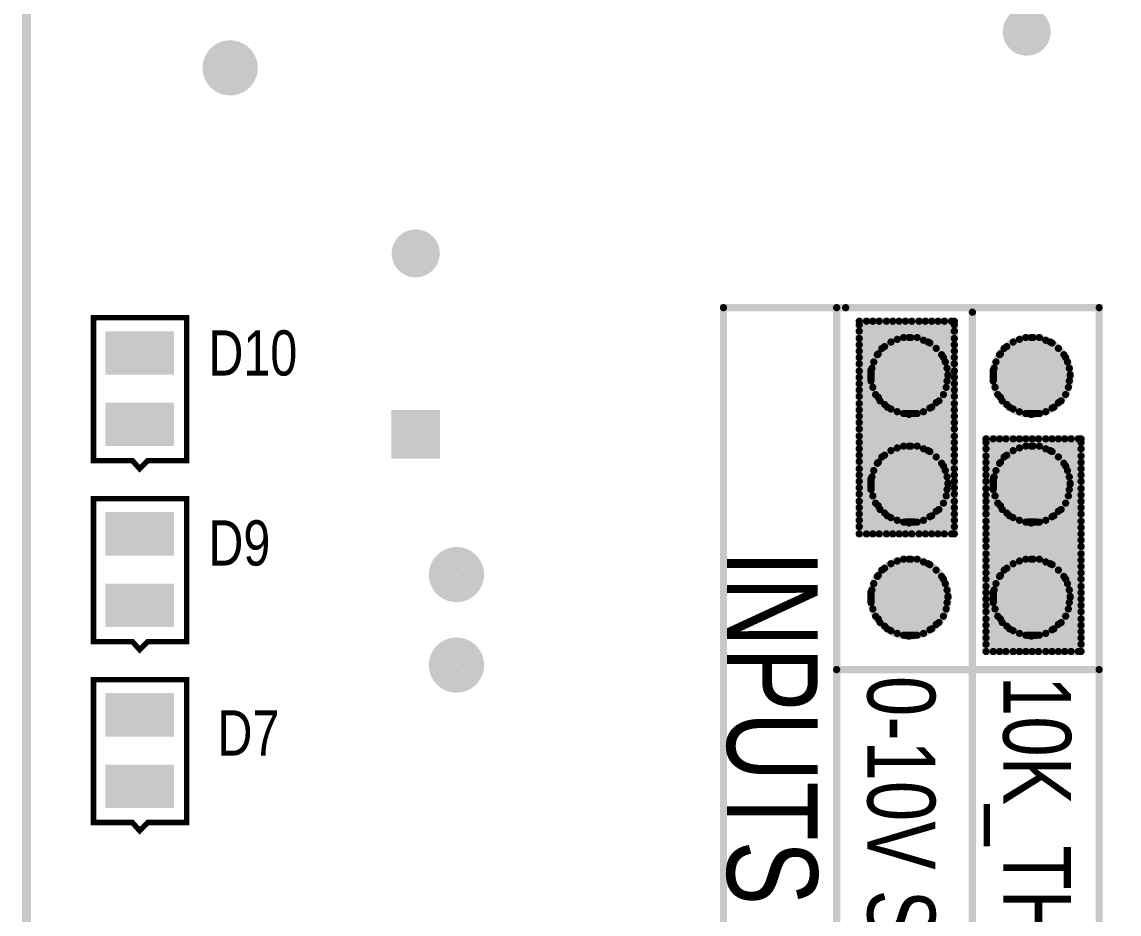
# Model space of a CAD drawing. Extents: x 0.65 to 5.17, y 1.6 to 4.56.
# Drawn here: x 0.733 to 1.945, y 2.336 to 3.322 of the extents above; entities that cross this region are included whole.
import ezdxf

# ---------------------------------------------------------------- set-up
doc = ezdxf.new("R2010")
doc.units = 0

msp = doc.modelspace()

# ---------------------------------------------------------------- linework, layer by layer
at = {"const_width": 0.01}
msp.add_lwpolyline([(0.738, 1.686), (5.093, 1.686), (5.093, 4.476), (0.738, 4.476), (0.738, 1.686)], close=True, dxfattribs=at)
at = {"layer": 'SMT'}
for points, const_width in [([(1.83, 3.311, 1), (1.856, 3.311, 1)], 0.027), ([(0.948, 3.271, 1), (0.978, 3.271, 1)], 0.031), ([(1.155, 3.066, 1), (1.181, 3.066, 1)], 0.027), ([(1.198, 2.711, 1), (1.228, 2.711, 1)], 0.031), ([(1.198, 2.611, 1), (1.228, 2.611, 1)], 0.031)]:
    msp.add_lwpolyline(points, format="xyb", close=True, dxfattribs=dict(at, const_width=const_width))
for points in [[(0.825, 2.932), (0.901, 2.932), (0.825, 2.98), (0.901, 2.98)], [(0.825, 2.853), (0.901, 2.853), (0.825, 2.901), (0.901, 2.901)], [(1.141, 2.839), (1.195, 2.839), (1.141, 2.893), (1.195, 2.893)], [(0.825, 2.732), (0.901, 2.732), (0.825, 2.78), (0.901, 2.78)], [(0.825, 2.653), (0.901, 2.653), (0.825, 2.701), (0.901, 2.701)], [(0.825, 2.532), (0.901, 2.532), (0.825, 2.58), (0.901, 2.58)], [(0.825, 2.453), (0.901, 2.453), (0.825, 2.501), (0.901, 2.501)]]:
    msp.add_solid(points, dxfattribs=at)
at = {"layer": 'SST', "const_width": 0.008}
for points in [[(1.643, 3.006), (1.508, 3.006), (1.508, 1.711), (1.633, 1.711)], [(1.658, 2.756), (1.658, 2.991)], [(1.658, 2.991), (1.763, 2.991)], [(1.666, 2.756), (1.666, 2.991)], [(1.673, 2.756), (1.673, 2.991)], [(1.68, 2.756), (1.68, 2.991)], [(1.688, 2.756), (1.688, 2.991)], [(1.695, 2.756), (1.695, 2.991)], [(1.702, 2.756), (1.702, 2.991)], [(1.709, 2.756), (1.709, 2.991)], [(1.716, 2.756), (1.716, 2.991)], [(1.724, 2.756), (1.724, 2.991)], [(1.731, 2.756), (1.731, 2.991)], [(1.738, 2.756), (1.738, 2.991)], [(1.745, 2.756), (1.745, 2.991)], [(1.752, 2.756), (1.752, 2.991)], [(1.76, 2.756), (1.76, 2.991)], [(1.763, 2.756), (1.763, 2.991)], [(1.783, 1.716), (1.783, 3.001)], [(1.658, 2.987), (1.763, 2.987)], [(1.658, 2.98), (1.763, 2.98)], [(1.658, 2.972), (1.763, 2.972)], [(1.693, 2.894), (1.693, 2.968)], [(1.693, 2.968), (1.734, 2.968)], [(1.7, 2.891), (1.7, 2.971)], [(1.707, 2.889), (1.707, 2.973)], [(1.715, 2.889), (1.715, 2.973)], [(1.722, 2.889), (1.722, 2.973)], [(1.729, 2.891), (1.729, 2.97)], [(1.736, 2.895), (1.736, 2.967)], [(1.828, 2.894), (1.828, 2.968)], [(1.828, 2.968), (1.869, 2.968)], [(1.835, 2.891), (1.835, 2.971)], [(1.842, 2.889), (1.842, 2.973)], [(1.85, 2.889), (1.85, 2.973)], [(1.857, 2.889), (1.857, 2.973)], [(1.864, 2.891), (1.864, 2.97)], [(1.871, 2.895), (1.871, 2.967)], [(1.658, 2.965), (1.763, 2.965)], [(1.658, 2.958), (1.763, 2.958)], [(1.678, 2.954), (1.749, 2.954)], [(1.679, 2.907), (1.679, 2.955)], [(1.683, 2.961), (1.743, 2.961)], [(1.686, 2.899), (1.686, 2.963)], [(1.743, 2.901), (1.743, 2.961)], [(1.813, 2.954), (1.884, 2.954)], [(1.814, 2.907), (1.814, 2.955)], [(1.818, 2.961), (1.878, 2.961)], [(1.821, 2.899), (1.821, 2.963)], [(1.878, 2.901), (1.878, 2.961)], [(1.658, 2.951), (1.763, 2.951)], [(1.658, 2.944), (1.763, 2.944)], [(1.674, 2.946), (1.753, 2.946)], [(1.751, 2.91), (1.751, 2.951)], [(1.809, 2.946), (1.888, 2.946)], [(1.886, 2.91), (1.886, 2.951)], [(1.658, 2.936), (1.763, 2.936)], [(1.671, 2.925), (1.671, 2.937)], [(1.671, 2.932), (1.756, 2.932)], [(1.672, 2.939), (1.755, 2.939)], [(1.806, 2.925), (1.806, 2.937)], [(1.806, 2.932), (1.891, 2.932)], [(1.807, 2.939), (1.89, 2.939)], [(1.658, 2.929), (1.763, 2.929)], [(1.658, 2.922), (1.763, 2.922)], [(1.671, 2.925), (1.755, 2.925)], [(1.673, 2.918), (1.754, 2.918)], [(1.806, 2.925), (1.89, 2.925)], [(1.808, 2.918), (1.889, 2.918)], [(1.658, 2.915), (1.763, 2.915)], [(1.658, 2.908), (1.763, 2.908)], [(1.676, 2.91), (1.751, 2.91)], [(1.811, 2.91), (1.886, 2.91)], [(1.658, 2.9), (1.763, 2.9)], [(1.658, 2.893), (1.763, 2.893)], [(1.681, 2.903), (1.746, 2.903)], [(1.689, 2.896), (1.738, 2.896)], [(1.816, 2.903), (1.881, 2.903)], [(1.824, 2.896), (1.873, 2.896)], [(1.658, 2.886), (1.763, 2.886)], [(1.708, 2.889), (1.719, 2.889)], [(1.843, 2.889), (1.854, 2.889)], [(1.658, 2.879), (1.763, 2.879)], [(1.658, 2.872), (1.763, 2.872)], [(1.658, 2.864), (1.763, 2.864)], [(1.658, 2.857), (1.763, 2.857)], [(1.798, 2.626), (1.798, 2.861)], [(1.798, 2.861), (1.903, 2.861)], [(1.798, 2.857), (1.903, 2.857)], [(1.806, 2.626), (1.806, 2.861)], [(1.813, 2.626), (1.813, 2.861)], [(1.82, 2.626), (1.82, 2.861)], [(1.828, 2.626), (1.828, 2.861)], [(1.835, 2.626), (1.835, 2.861)], [(1.842, 2.626), (1.842, 2.861)], [(1.849, 2.626), (1.849, 2.861)], [(1.856, 2.626), (1.856, 2.861)], [(1.864, 2.626), (1.864, 2.861)], [(1.871, 2.626), (1.871, 2.861)], [(1.878, 2.626), (1.878, 2.861)], [(1.885, 2.626), (1.885, 2.861)], [(1.892, 2.626), (1.892, 2.861)], [(1.9, 2.626), (1.9, 2.861)], [(1.903, 2.626), (1.903, 2.861)], [(1.658, 2.85), (1.763, 2.85)], [(1.693, 2.774), (1.693, 2.848)], [(1.693, 2.848), (1.734, 2.848)], [(1.7, 2.771), (1.7, 2.851)], [(1.707, 2.769), (1.707, 2.853)], [(1.715, 2.769), (1.715, 2.853)], [(1.722, 2.769), (1.722, 2.853)], [(1.729, 2.771), (1.729, 2.85)], [(1.736, 2.775), (1.736, 2.847)], [(1.798, 2.85), (1.903, 2.85)], [(1.828, 2.774), (1.828, 2.848)], [(1.828, 2.848), (1.869, 2.848)], [(1.835, 2.771), (1.835, 2.851)], [(1.842, 2.769), (1.842, 2.853)], [(1.85, 2.769), (1.85, 2.853)], [(1.857, 2.769), (1.857, 2.853)], [(1.864, 2.771), (1.864, 2.85)], [(1.871, 2.775), (1.871, 2.847)], [(1.658, 2.843), (1.763, 2.843)], [(1.658, 2.836), (1.763, 2.836)], [(1.678, 2.834), (1.749, 2.834)], [(1.679, 2.787), (1.679, 2.835)], [(1.683, 2.841), (1.743, 2.841)], [(1.686, 2.779), (1.686, 2.843)], [(1.743, 2.781), (1.743, 2.841)], [(1.798, 2.842), (1.903, 2.842)], [(1.798, 2.835), (1.903, 2.835)], [(1.813, 2.834), (1.884, 2.834)], [(1.814, 2.787), (1.814, 2.835)], [(1.818, 2.841), (1.878, 2.841)], [(1.821, 2.779), (1.821, 2.843)], [(1.878, 2.781), (1.878, 2.841)], [(1.658, 2.828), (1.763, 2.828)], [(1.658, 2.821), (1.763, 2.821)], [(1.674, 2.826), (1.753, 2.826)], [(1.751, 2.79), (1.751, 2.831)], [(1.798, 2.828), (1.903, 2.828)], [(1.798, 2.821), (1.903, 2.821)], [(1.809, 2.826), (1.888, 2.826)], [(1.886, 2.79), (1.886, 2.831)], [(1.658, 2.814), (1.763, 2.814)], [(1.671, 2.805), (1.671, 2.817)], [(1.671, 2.812), (1.756, 2.812)], [(1.672, 2.819), (1.755, 2.819)], [(1.798, 2.814), (1.903, 2.814)], [(1.806, 2.805), (1.806, 2.817)], [(1.806, 2.812), (1.891, 2.812)], [(1.807, 2.819), (1.89, 2.819)], [(1.658, 2.807), (1.763, 2.807)], [(1.658, 2.8), (1.763, 2.8)], [(1.671, 2.805), (1.755, 2.805)], [(1.673, 2.798), (1.754, 2.798)], [(1.798, 2.806), (1.903, 2.806)], [(1.798, 2.799), (1.903, 2.799)], [(1.806, 2.805), (1.89, 2.805)], [(1.808, 2.798), (1.889, 2.798)], [(1.658, 2.792), (1.763, 2.792)], [(1.658, 2.785), (1.763, 2.785)], [(1.676, 2.79), (1.751, 2.79)], [(1.798, 2.792), (1.903, 2.792)], [(1.798, 2.785), (1.903, 2.785)], [(1.811, 2.79), (1.886, 2.79)], [(1.658, 2.778), (1.763, 2.778)], [(1.681, 2.783), (1.746, 2.783)], [(1.689, 2.776), (1.738, 2.776)], [(1.798, 2.778), (1.903, 2.778)], [(1.816, 2.783), (1.881, 2.783)], [(1.824, 2.776), (1.873, 2.776)], [(1.658, 2.771), (1.763, 2.771)], [(1.658, 2.764), (1.763, 2.764)], [(1.708, 2.769), (1.719, 2.769)], [(1.798, 2.77), (1.903, 2.77)], [(1.798, 2.763), (1.903, 2.763)], [(1.843, 2.769), (1.854, 2.769)], [(1.658, 2.756), (1.763, 2.756)], [(1.798, 2.756), (1.903, 2.756)], [(1.798, 2.749), (1.903, 2.749)], [(1.798, 2.742), (1.903, 2.742)], [(1.7, 2.646), (1.7, 2.726)], [(1.707, 2.644), (1.707, 2.728)], [(1.715, 2.644), (1.715, 2.728)], [(1.722, 2.644), (1.722, 2.728)], [(1.729, 2.646), (1.729, 2.725)], [(1.798, 2.734), (1.903, 2.734)], [(1.798, 2.727), (1.903, 2.727)], [(1.835, 2.646), (1.835, 2.726)], [(1.842, 2.644), (1.842, 2.728)], [(1.85, 2.644), (1.85, 2.728)], [(1.857, 2.644), (1.857, 2.728)], [(1.864, 2.646), (1.864, 2.725)], [(1.683, 2.716), (1.743, 2.716)], [(1.686, 2.654), (1.686, 2.718)], [(1.693, 2.649), (1.693, 2.723)], [(1.693, 2.723), (1.734, 2.723)], [(1.736, 2.65), (1.736, 2.722)], [(1.743, 2.656), (1.743, 2.716)], [(1.798, 2.72), (1.903, 2.72)], [(1.798, 2.713), (1.903, 2.713)], [(1.818, 2.716), (1.878, 2.716)], [(1.821, 2.654), (1.821, 2.718)], [(1.828, 2.649), (1.828, 2.723)], [(1.828, 2.723), (1.869, 2.723)], [(1.871, 2.65), (1.871, 2.722)], [(1.878, 2.656), (1.878, 2.716)], [(1.674, 2.701), (1.753, 2.701)], [(1.678, 2.709), (1.749, 2.709)], [(1.679, 2.662), (1.679, 2.71)], [(1.751, 2.665), (1.751, 2.706)], [(1.798, 2.706), (1.903, 2.706)], [(1.809, 2.701), (1.888, 2.701)], [(1.813, 2.709), (1.884, 2.709)], [(1.814, 2.662), (1.814, 2.71)], [(1.886, 2.665), (1.886, 2.706)], [(1.671, 2.68), (1.671, 2.692)], [(1.671, 2.687), (1.756, 2.687)], [(1.672, 2.694), (1.755, 2.694)], [(1.798, 2.698), (1.903, 2.698)], [(1.798, 2.691), (1.903, 2.691)], [(1.806, 2.68), (1.806, 2.692)], [(1.806, 2.687), (1.891, 2.687)], [(1.807, 2.694), (1.89, 2.694)], [(1.671, 2.68), (1.755, 2.68)], [(1.798, 2.684), (1.903, 2.684)], [(1.798, 2.677), (1.903, 2.677)], [(1.806, 2.68), (1.89, 2.68)], [(1.673, 2.673), (1.754, 2.673)], [(1.676, 2.665), (1.751, 2.665)], [(1.798, 2.67), (1.903, 2.67)], [(1.808, 2.673), (1.889, 2.673)], [(1.811, 2.665), (1.886, 2.665)], [(1.681, 2.658), (1.746, 2.658)], [(1.689, 2.651), (1.738, 2.651)], [(1.798, 2.662), (1.903, 2.662)], [(1.798, 2.655), (1.903, 2.655)], [(1.816, 2.658), (1.881, 2.658)], [(1.824, 2.651), (1.873, 2.651)], [(1.708, 2.644), (1.719, 2.644)], [(1.798, 2.648), (1.903, 2.648)], [(1.798, 2.641), (1.903, 2.641)], [(1.843, 2.644), (1.854, 2.644)], [(1.798, 2.634), (1.903, 2.634)], [(1.798, 2.626), (1.903, 2.626)], [(1.633, 2.606), (1.923, 2.606)]]:
    msp.add_lwpolyline(points, dxfattribs=at)
at = {"layer": 'SST'}
for points, const_width in [([(1.506, 3.006, 1), (1.51, 3.006, 1)], 0.004), ([(1.631, 3.006, 1), (1.635, 3.006, 1)], 0.004), ([(1.631, 3.006, 1), (1.635, 3.006, 1)], 0.004), ([(1.641, 3.006, 1), (1.645, 3.006, 1)], 0.004), ([(1.921, 3.006, 1), (1.925, 3.006, 1)], 0.004), ([(0.8105, 2.995, 1), (0.8135, 2.995, 1)], 0.003), ([(0.9135, 2.995, 1), (0.9165, 2.995, 1)], 0.003), ([(0.9135, 2.995, 1), (0.9165, 2.995, 1)], 0.003), ([(1.656, 2.991, 1), (1.66, 2.991, 1)], 0.004), ([(1.656, 2.991, 1), (1.66, 2.991, 1)], 0.004), ([(1.664, 2.991, 1), (1.668, 2.991, 1)], 0.004), ([(1.671, 2.991, 1), (1.675, 2.991, 1)], 0.004), ([(1.678, 2.991, 1), (1.682, 2.991, 1)], 0.004), ([(1.686, 2.991, 1), (1.69, 2.991, 1)], 0.004), ([(1.693, 2.991, 1), (1.697, 2.991, 1)], 0.004), ([(1.7, 2.991, 1), (1.704, 2.991, 1)], 0.004), ([(1.707, 2.991, 1), (1.711, 2.991, 1)], 0.004), ([(1.714, 2.991, 1), (1.718, 2.991, 1)], 0.004), ([(1.722, 2.991, 1), (1.726, 2.991, 1)], 0.004), ([(1.729, 2.991, 1), (1.733, 2.991, 1)], 0.004), ([(1.736, 2.991, 1), (1.74, 2.991, 1)], 0.004), ([(1.743, 2.991, 1), (1.747, 2.991, 1)], 0.004), ([(1.75, 2.991, 1), (1.754, 2.991, 1)], 0.004), ([(1.758, 2.991, 1), (1.762, 2.991, 1)], 0.004), ([(1.761, 2.991, 1), (1.765, 2.991, 1)], 0.004), ([(1.761, 2.991, 1), (1.765, 2.991, 1)], 0.004), ([(1.781, 3.001, 1), (1.785, 3.001, 1)], 0.004), ([(1.656, 2.987, 1), (1.66, 2.987, 1)], 0.004), ([(1.656, 2.98, 1), (1.66, 2.98, 1)], 0.004), ([(1.761, 2.987, 1), (1.765, 2.987, 1)], 0.004), ([(1.761, 2.98, 1), (1.765, 2.98, 1)], 0.004), ([(1.656, 2.972, 1), (1.66, 2.972, 1)], 0.004), ([(1.691, 2.968, 1), (1.695, 2.968, 1)], 0.004), ([(1.691, 2.968, 1), (1.695, 2.968, 1)], 0.004), ([(1.698, 2.971, 1), (1.702, 2.971, 1)], 0.004), ([(1.705, 2.973, 1), (1.709, 2.973, 1)], 0.004), ([(1.711, 2.973, 1), (1.715, 2.973, 1)], 0.004), ([(1.711, 2.973, 1), (1.715, 2.973, 1)], 0.004), ([(1.713, 2.973, 1), (1.717, 2.973, 1)], 0.004), ([(1.72, 2.973, 1), (1.724, 2.973, 1)], 0.004), ([(1.727, 2.97, 1), (1.731, 2.97, 1)], 0.004), ([(1.732, 2.968, 1), (1.736, 2.968, 1)], 0.004), ([(1.734, 2.967, 1), (1.738, 2.967, 1)], 0.004), ([(1.761, 2.972, 1), (1.765, 2.972, 1)], 0.004), ([(1.826, 2.968, 1), (1.83, 2.968, 1)], 0.004), ([(1.826, 2.968, 1), (1.83, 2.968, 1)], 0.004), ([(1.833, 2.971, 1), (1.837, 2.971, 1)], 0.004), ([(1.84, 2.973, 1), (1.844, 2.973, 1)], 0.004), ([(1.846, 2.973, 1), (1.85, 2.973, 1)], 0.004), ([(1.846, 2.973, 1), (1.85, 2.973, 1)], 0.004), ([(1.848, 2.973, 1), (1.852, 2.973, 1)], 0.004), ([(1.855, 2.973, 1), (1.859, 2.973, 1)], 0.004), ([(1.862, 2.97, 1), (1.866, 2.97, 1)], 0.004), ([(1.867, 2.968, 1), (1.871, 2.968, 1)], 0.004), ([(1.869, 2.967, 1), (1.873, 2.967, 1)], 0.004), ([(1.656, 2.965, 1), (1.66, 2.965, 1)], 0.004), ([(1.656, 2.958, 1), (1.66, 2.958, 1)], 0.004), ([(1.676, 2.954, 1), (1.68, 2.954, 1)], 0.004), ([(1.677, 2.955, 1), (1.681, 2.955, 1)], 0.004), ([(1.681, 2.961, 1), (1.685, 2.961, 1)], 0.004), ([(1.684, 2.963, 1), (1.688, 2.963, 1)], 0.004), ([(1.741, 2.961, 1), (1.745, 2.961, 1)], 0.004), ([(1.741, 2.961, 1), (1.745, 2.961, 1)], 0.004), ([(1.747, 2.954, 1), (1.751, 2.954, 1)], 0.004), ([(1.761, 2.965, 1), (1.765, 2.965, 1)], 0.004), ([(1.761, 2.958, 1), (1.765, 2.958, 1)], 0.004), ([(1.811, 2.954, 1), (1.815, 2.954, 1)], 0.004), ([(1.812, 2.955, 1), (1.816, 2.955, 1)], 0.004), ([(1.816, 2.961, 1), (1.82, 2.961, 1)], 0.004), ([(1.819, 2.963, 1), (1.823, 2.963, 1)], 0.004), ([(1.876, 2.961, 1), (1.88, 2.961, 1)], 0.004), ([(1.876, 2.961, 1), (1.88, 2.961, 1)], 0.004), ([(1.882, 2.954, 1), (1.886, 2.954, 1)], 0.004), ([(1.656, 2.951, 1), (1.66, 2.951, 1)], 0.004), ([(1.656, 2.944, 1), (1.66, 2.944, 1)], 0.004), ([(1.672, 2.946, 1), (1.676, 2.946, 1)], 0.004), ([(1.749, 2.951, 1), (1.753, 2.951, 1)], 0.004), ([(1.751, 2.946, 1), (1.755, 2.946, 1)], 0.004), ([(1.761, 2.951, 1), (1.765, 2.951, 1)], 0.004), ([(1.761, 2.944, 1), (1.765, 2.944, 1)], 0.004), ([(1.807, 2.946, 1), (1.811, 2.946, 1)], 0.004), ([(1.884, 2.951, 1), (1.888, 2.951, 1)], 0.004), ([(1.886, 2.946, 1), (1.89, 2.946, 1)], 0.004), ([(1.656, 2.936, 1), (1.66, 2.936, 1)], 0.004), ([(1.669, 2.937, 1), (1.673, 2.937, 1)], 0.004), ([(1.669, 2.932, 1), (1.673, 2.932, 1)], 0.004), ([(1.669, 2.931, 1), (1.673, 2.931, 1)], 0.004), ([(1.669, 2.931, 1), (1.673, 2.931, 1)], 0.004), ([(1.67, 2.939, 1), (1.674, 2.939, 1)], 0.004), ([(1.753, 2.939, 1), (1.757, 2.939, 1)], 0.004), ([(1.754, 2.932, 1), (1.758, 2.932, 1)], 0.004), ([(1.754, 2.931, 1), (1.758, 2.931, 1)], 0.004), ([(1.754, 2.931, 1), (1.758, 2.931, 1)], 0.004), ([(1.761, 2.936, 1), (1.765, 2.936, 1)], 0.004), ([(1.804, 2.937, 1), (1.808, 2.937, 1)], 0.004), ([(1.804, 2.932, 1), (1.808, 2.932, 1)], 0.004), ([(1.804, 2.931, 1), (1.808, 2.931, 1)], 0.004), ([(1.804, 2.931, 1), (1.808, 2.931, 1)], 0.004), ([(1.805, 2.939, 1), (1.809, 2.939, 1)], 0.004), ([(1.888, 2.939, 1), (1.892, 2.939, 1)], 0.004), ([(1.889, 2.932, 1), (1.893, 2.932, 1)], 0.004), ([(1.889, 2.931, 1), (1.893, 2.931, 1)], 0.004), ([(1.889, 2.931, 1), (1.893, 2.931, 1)], 0.004), ([(1.656, 2.929, 1), (1.66, 2.929, 1)], 0.004), ([(1.656, 2.922, 1), (1.66, 2.922, 1)], 0.004), ([(1.669, 2.925, 1), (1.673, 2.925, 1)], 0.004), ([(1.669, 2.925, 1), (1.673, 2.925, 1)], 0.004), ([(1.671, 2.918, 1), (1.675, 2.918, 1)], 0.004), ([(1.752, 2.918, 1), (1.756, 2.918, 1)], 0.004), ([(1.753, 2.925, 1), (1.757, 2.925, 1)], 0.004), ([(1.761, 2.929, 1), (1.765, 2.929, 1)], 0.004), ([(1.761, 2.922, 1), (1.765, 2.922, 1)], 0.004), ([(1.804, 2.925, 1), (1.808, 2.925, 1)], 0.004), ([(1.804, 2.925, 1), (1.808, 2.925, 1)], 0.004), ([(1.806, 2.918, 1), (1.81, 2.918, 1)], 0.004), ([(1.887, 2.918, 1), (1.891, 2.918, 1)], 0.004), ([(1.888, 2.925, 1), (1.892, 2.925, 1)], 0.004), ([(1.656, 2.915, 1), (1.66, 2.915, 1)], 0.004), ([(1.656, 2.908, 1), (1.66, 2.908, 1)], 0.004), ([(1.674, 2.91, 1), (1.678, 2.91, 1)], 0.004), ([(1.677, 2.907, 1), (1.681, 2.907, 1)], 0.004), ([(1.749, 2.91, 1), (1.753, 2.91, 1)], 0.004), ([(1.749, 2.91, 1), (1.753, 2.91, 1)], 0.004), ([(1.761, 2.915, 1), (1.765, 2.915, 1)], 0.004), ([(1.761, 2.908, 1), (1.765, 2.908, 1)], 0.004), ([(1.809, 2.91, 1), (1.813, 2.91, 1)], 0.004), ([(1.812, 2.907, 1), (1.816, 2.907, 1)], 0.004), ([(1.884, 2.91, 1), (1.888, 2.91, 1)], 0.004), ([(1.884, 2.91, 1), (1.888, 2.91, 1)], 0.004), ([(1.656, 2.9, 1), (1.66, 2.9, 1)], 0.004), ([(1.656, 2.893, 1), (1.66, 2.893, 1)], 0.004), ([(1.679, 2.903, 1), (1.683, 2.903, 1)], 0.004), ([(1.684, 2.899, 1), (1.688, 2.899, 1)], 0.004), ([(1.687, 2.896, 1), (1.691, 2.896, 1)], 0.004), ([(1.691, 2.894, 1), (1.695, 2.894, 1)], 0.004), ([(1.734, 2.895, 1), (1.738, 2.895, 1)], 0.004), ([(1.736, 2.896, 1), (1.74, 2.896, 1)], 0.004), ([(1.741, 2.901, 1), (1.745, 2.901, 1)], 0.004), ([(1.744, 2.903, 1), (1.748, 2.903, 1)], 0.004), ([(1.761, 2.9, 1), (1.765, 2.9, 1)], 0.004), ([(1.761, 2.893, 1), (1.765, 2.893, 1)], 0.004), ([(1.814, 2.903, 1), (1.818, 2.903, 1)], 0.004), ([(1.819, 2.899, 1), (1.823, 2.899, 1)], 0.004), ([(1.822, 2.896, 1), (1.826, 2.896, 1)], 0.004), ([(1.826, 2.894, 1), (1.83, 2.894, 1)], 0.004), ([(1.869, 2.895, 1), (1.873, 2.895, 1)], 0.004), ([(1.871, 2.896, 1), (1.875, 2.896, 1)], 0.004), ([(1.876, 2.901, 1), (1.88, 2.901, 1)], 0.004), ([(1.879, 2.903, 1), (1.883, 2.903, 1)], 0.004), ([(1.656, 2.886, 1), (1.66, 2.886, 1)], 0.004), ([(1.698, 2.891, 1), (1.702, 2.891, 1)], 0.004), ([(1.705, 2.889, 1), (1.709, 2.889, 1)], 0.004), ([(1.706, 2.889, 1), (1.71, 2.889, 1)], 0.004), ([(1.711, 2.888, 1), (1.715, 2.888, 1)], 0.004), ([(1.711, 2.888, 1), (1.715, 2.888, 1)], 0.004), ([(1.713, 2.889, 1), (1.717, 2.889, 1)], 0.004), ([(1.717, 2.889, 1), (1.721, 2.889, 1)], 0.004), ([(1.72, 2.889, 1), (1.724, 2.889, 1)], 0.004), ([(1.727, 2.891, 1), (1.731, 2.891, 1)], 0.004), ([(1.761, 2.886, 1), (1.765, 2.886, 1)], 0.004), ([(1.833, 2.891, 1), (1.837, 2.891, 1)], 0.004), ([(1.84, 2.889, 1), (1.844, 2.889, 1)], 0.004), ([(1.841, 2.889, 1), (1.845, 2.889, 1)], 0.004), ([(1.846, 2.888, 1), (1.85, 2.888, 1)], 0.004), ([(1.846, 2.888, 1), (1.85, 2.888, 1)], 0.004), ([(1.848, 2.889, 1), (1.852, 2.889, 1)], 0.004), ([(1.852, 2.889, 1), (1.856, 2.889, 1)], 0.004), ([(1.855, 2.889, 1), (1.859, 2.889, 1)], 0.004), ([(1.862, 2.891, 1), (1.866, 2.891, 1)], 0.004), ([(1.656, 2.879, 1), (1.66, 2.879, 1)], 0.004), ([(1.656, 2.872, 1), (1.66, 2.872, 1)], 0.004), ([(1.761, 2.879, 1), (1.765, 2.879, 1)], 0.004), ([(1.761, 2.872, 1), (1.765, 2.872, 1)], 0.004), ([(1.656, 2.864, 1), (1.66, 2.864, 1)], 0.004), ([(1.656, 2.857, 1), (1.66, 2.857, 1)], 0.004), ([(1.761, 2.864, 1), (1.765, 2.864, 1)], 0.004), ([(1.761, 2.857, 1), (1.765, 2.857, 1)], 0.004), ([(1.796, 2.861, 1), (1.8, 2.861, 1)], 0.004), ([(1.796, 2.861, 1), (1.8, 2.861, 1)], 0.004), ([(1.796, 2.857, 1), (1.8, 2.857, 1)], 0.004), ([(1.804, 2.861, 1), (1.808, 2.861, 1)], 0.004), ([(1.811, 2.861, 1), (1.815, 2.861, 1)], 0.004), ([(1.818, 2.861, 1), (1.822, 2.861, 1)], 0.004), ([(1.826, 2.861, 1), (1.83, 2.861, 1)], 0.004), ([(1.833, 2.861, 1), (1.837, 2.861, 1)], 0.004), ([(1.84, 2.861, 1), (1.844, 2.861, 1)], 0.004), ([(1.847, 2.861, 1), (1.851, 2.861, 1)], 0.004), ([(1.854, 2.861, 1), (1.858, 2.861, 1)], 0.004), ([(1.862, 2.861, 1), (1.866, 2.861, 1)], 0.004), ([(1.869, 2.861, 1), (1.873, 2.861, 1)], 0.004), ([(1.876, 2.861, 1), (1.88, 2.861, 1)], 0.004), ([(1.883, 2.861, 1), (1.887, 2.861, 1)], 0.004), ([(1.89, 2.861, 1), (1.894, 2.861, 1)], 0.004), ([(1.898, 2.861, 1), (1.902, 2.861, 1)], 0.004), ([(1.901, 2.861, 1), (1.905, 2.861, 1)], 0.004), ([(1.901, 2.861, 1), (1.905, 2.861, 1)], 0.004), ([(1.901, 2.857, 1), (1.905, 2.857, 1)], 0.004), ([(1.656, 2.85, 1), (1.66, 2.85, 1)], 0.004), ([(1.691, 2.848, 1), (1.695, 2.848, 1)], 0.004), ([(1.691, 2.848, 1), (1.695, 2.848, 1)], 0.004), ([(1.698, 2.851, 1), (1.702, 2.851, 1)], 0.004), ([(1.705, 2.853, 1), (1.709, 2.853, 1)], 0.004), ([(1.711, 2.853, 1), (1.715, 2.853, 1)], 0.004), ([(1.711, 2.853, 1), (1.715, 2.853, 1)], 0.004), ([(1.713, 2.853, 1), (1.717, 2.853, 1)], 0.004), ([(1.72, 2.853, 1), (1.724, 2.853, 1)], 0.004), ([(1.727, 2.85, 1), (1.731, 2.85, 1)], 0.004), ([(1.732, 2.848, 1), (1.736, 2.848, 1)], 0.004), ([(1.734, 2.847, 1), (1.738, 2.847, 1)], 0.004), ([(1.761, 2.85, 1), (1.765, 2.85, 1)], 0.004), ([(1.796, 2.85, 1), (1.8, 2.85, 1)], 0.004), ([(1.826, 2.848, 1), (1.83, 2.848, 1)], 0.004), ([(1.826, 2.848, 1), (1.83, 2.848, 1)], 0.004), ([(1.833, 2.851, 1), (1.837, 2.851, 1)], 0.004), ([(1.84, 2.853, 1), (1.844, 2.853, 1)], 0.004), ([(1.846, 2.853, 1), (1.85, 2.853, 1)], 0.004), ([(1.846, 2.853, 1), (1.85, 2.853, 1)], 0.004), ([(1.848, 2.853, 1), (1.852, 2.853, 1)], 0.004), ([(1.855, 2.853, 1), (1.859, 2.853, 1)], 0.004), ([(1.862, 2.85, 1), (1.866, 2.85, 1)], 0.004), ([(1.867, 2.848, 1), (1.871, 2.848, 1)], 0.004), ([(1.869, 2.847, 1), (1.873, 2.847, 1)], 0.004), ([(1.901, 2.85, 1), (1.905, 2.85, 1)], 0.004), ([(0.8105, 2.837, 1), (0.8135, 2.837, 1)], 0.003), ([(0.8535, 2.837, 1), (0.8565, 2.837, 1)], 0.003), ([(0.8705, 2.837, 1), (0.8735, 2.837, 1)], 0.003), ([(0.8705, 2.837, 1), (0.8735, 2.837, 1)], 0.003), ([(0.9135, 2.837, 1), (0.9165, 2.837, 1)], 0.003), ([(1.656, 2.843, 1), (1.66, 2.843, 1)], 0.004), ([(1.656, 2.836, 1), (1.66, 2.836, 1)], 0.004), ([(1.676, 2.834, 1), (1.68, 2.834, 1)], 0.004), ([(1.677, 2.835, 1), (1.681, 2.835, 1)], 0.004), ([(1.681, 2.841, 1), (1.685, 2.841, 1)], 0.004), ([(1.684, 2.843, 1), (1.688, 2.843, 1)], 0.004), ([(1.741, 2.841, 1), (1.745, 2.841, 1)], 0.004), ([(1.741, 2.841, 1), (1.745, 2.841, 1)], 0.004), ([(1.747, 2.834, 1), (1.751, 2.834, 1)], 0.004), ([(1.761, 2.843, 1), (1.765, 2.843, 1)], 0.004), ([(1.761, 2.836, 1), (1.765, 2.836, 1)], 0.004), ([(1.796, 2.842, 1), (1.8, 2.842, 1)], 0.004), ([(1.796, 2.835, 1), (1.8, 2.835, 1)], 0.004), ([(1.811, 2.834, 1), (1.815, 2.834, 1)], 0.004), ([(1.812, 2.835, 1), (1.816, 2.835, 1)], 0.004), ([(1.816, 2.841, 1), (1.82, 2.841, 1)], 0.004), ([(1.819, 2.843, 1), (1.823, 2.843, 1)], 0.004), ([(1.876, 2.841, 1), (1.88, 2.841, 1)], 0.004), ([(1.876, 2.841, 1), (1.88, 2.841, 1)], 0.004), ([(1.882, 2.834, 1), (1.886, 2.834, 1)], 0.004), ([(1.901, 2.842, 1), (1.905, 2.842, 1)], 0.004), ([(1.901, 2.835, 1), (1.905, 2.835, 1)], 0.004), ([(0.8615, 2.828, 1), (0.8645, 2.828, 1)], 0.003), ([(1.656, 2.828, 1), (1.66, 2.828, 1)], 0.004), ([(1.656, 2.821, 1), (1.66, 2.821, 1)], 0.004), ([(1.672, 2.826, 1), (1.676, 2.826, 1)], 0.004), ([(1.749, 2.831, 1), (1.753, 2.831, 1)], 0.004), ([(1.751, 2.826, 1), (1.755, 2.826, 1)], 0.004), ([(1.761, 2.828, 1), (1.765, 2.828, 1)], 0.004), ([(1.761, 2.821, 1), (1.765, 2.821, 1)], 0.004), ([(1.796, 2.828, 1), (1.8, 2.828, 1)], 0.004), ([(1.796, 2.821, 1), (1.8, 2.821, 1)], 0.004), ([(1.807, 2.826, 1), (1.811, 2.826, 1)], 0.004), ([(1.884, 2.831, 1), (1.888, 2.831, 1)], 0.004), ([(1.886, 2.826, 1), (1.89, 2.826, 1)], 0.004), ([(1.901, 2.828, 1), (1.905, 2.828, 1)], 0.004), ([(1.901, 2.821, 1), (1.905, 2.821, 1)], 0.004), ([(1.656, 2.814, 1), (1.66, 2.814, 1)], 0.004), ([(1.669, 2.817, 1), (1.673, 2.817, 1)], 0.004), ([(1.669, 2.812, 1), (1.673, 2.812, 1)], 0.004), ([(1.669, 2.811, 1), (1.673, 2.811, 1)], 0.004), ([(1.669, 2.811, 1), (1.673, 2.811, 1)], 0.004), ([(1.67, 2.819, 1), (1.674, 2.819, 1)], 0.004), ([(1.753, 2.819, 1), (1.757, 2.819, 1)], 0.004), ([(1.754, 2.812, 1), (1.758, 2.812, 1)], 0.004), ([(1.754, 2.811, 1), (1.758, 2.811, 1)], 0.004), ([(1.754, 2.811, 1), (1.758, 2.811, 1)], 0.004), ([(1.761, 2.814, 1), (1.765, 2.814, 1)], 0.004), ([(1.796, 2.814, 1), (1.8, 2.814, 1)], 0.004), ([(1.804, 2.817, 1), (1.808, 2.817, 1)], 0.004), ([(1.804, 2.812, 1), (1.808, 2.812, 1)], 0.004), ([(1.804, 2.811, 1), (1.808, 2.811, 1)], 0.004), ([(1.804, 2.811, 1), (1.808, 2.811, 1)], 0.004), ([(1.805, 2.819, 1), (1.809, 2.819, 1)], 0.004), ([(1.888, 2.819, 1), (1.892, 2.819, 1)], 0.004), ([(1.889, 2.812, 1), (1.893, 2.812, 1)], 0.004), ([(1.889, 2.811, 1), (1.893, 2.811, 1)], 0.004), ([(1.889, 2.811, 1), (1.893, 2.811, 1)], 0.004), ([(1.901, 2.814, 1), (1.905, 2.814, 1)], 0.004), ([(1.656, 2.807, 1), (1.66, 2.807, 1)], 0.004), ([(1.656, 2.8, 1), (1.66, 2.8, 1)], 0.004), ([(1.669, 2.805, 1), (1.673, 2.805, 1)], 0.004), ([(1.669, 2.805, 1), (1.673, 2.805, 1)], 0.004), ([(1.671, 2.798, 1), (1.675, 2.798, 1)], 0.004), ([(1.752, 2.798, 1), (1.756, 2.798, 1)], 0.004), ([(1.753, 2.805, 1), (1.757, 2.805, 1)], 0.004), ([(1.761, 2.807, 1), (1.765, 2.807, 1)], 0.004), ([(1.761, 2.8, 1), (1.765, 2.8, 1)], 0.004), ([(1.796, 2.806, 1), (1.8, 2.806, 1)], 0.004), ([(1.796, 2.799, 1), (1.8, 2.799, 1)], 0.004), ([(1.804, 2.805, 1), (1.808, 2.805, 1)], 0.004), ([(1.804, 2.805, 1), (1.808, 2.805, 1)], 0.004), ([(1.806, 2.798, 1), (1.81, 2.798, 1)], 0.004), ([(1.887, 2.798, 1), (1.891, 2.798, 1)], 0.004), ([(1.888, 2.805, 1), (1.892, 2.805, 1)], 0.004), ([(1.901, 2.806, 1), (1.905, 2.806, 1)], 0.004), ([(1.901, 2.799, 1), (1.905, 2.799, 1)], 0.004), ([(0.8105, 2.795, 1), (0.8135, 2.795, 1)], 0.003), ([(0.9135, 2.795, 1), (0.9165, 2.795, 1)], 0.003), ([(0.9135, 2.795, 1), (0.9165, 2.795, 1)], 0.003), ([(1.656, 2.792, 1), (1.66, 2.792, 1)], 0.004), ([(1.656, 2.785, 1), (1.66, 2.785, 1)], 0.004), ([(1.674, 2.79, 1), (1.678, 2.79, 1)], 0.004), ([(1.677, 2.787, 1), (1.681, 2.787, 1)], 0.004), ([(1.749, 2.79, 1), (1.753, 2.79, 1)], 0.004), ([(1.749, 2.79, 1), (1.753, 2.79, 1)], 0.004), ([(1.761, 2.792, 1), (1.765, 2.792, 1)], 0.004), ([(1.761, 2.785, 1), (1.765, 2.785, 1)], 0.004), ([(1.796, 2.792, 1), (1.8, 2.792, 1)], 0.004), ([(1.796, 2.785, 1), (1.8, 2.785, 1)], 0.004), ([(1.809, 2.79, 1), (1.813, 2.79, 1)], 0.004), ([(1.812, 2.787, 1), (1.816, 2.787, 1)], 0.004), ([(1.884, 2.79, 1), (1.888, 2.79, 1)], 0.004), ([(1.884, 2.79, 1), (1.888, 2.79, 1)], 0.004), ([(1.901, 2.792, 1), (1.905, 2.792, 1)], 0.004), ([(1.901, 2.785, 1), (1.905, 2.785, 1)], 0.004), ([(1.656, 2.778, 1), (1.66, 2.778, 1)], 0.004), ([(1.679, 2.783, 1), (1.683, 2.783, 1)], 0.004), ([(1.684, 2.779, 1), (1.688, 2.779, 1)], 0.004), ([(1.687, 2.776, 1), (1.691, 2.776, 1)], 0.004), ([(1.691, 2.774, 1), (1.695, 2.774, 1)], 0.004), ([(1.734, 2.775, 1), (1.738, 2.775, 1)], 0.004), ([(1.736, 2.776, 1), (1.74, 2.776, 1)], 0.004), ([(1.741, 2.781, 1), (1.745, 2.781, 1)], 0.004), ([(1.744, 2.783, 1), (1.748, 2.783, 1)], 0.004), ([(1.761, 2.778, 1), (1.765, 2.778, 1)], 0.004), ([(1.796, 2.778, 1), (1.8, 2.778, 1)], 0.004), ([(1.814, 2.783, 1), (1.818, 2.783, 1)], 0.004), ([(1.819, 2.779, 1), (1.823, 2.779, 1)], 0.004), ([(1.822, 2.776, 1), (1.826, 2.776, 1)], 0.004), ([(1.826, 2.774, 1), (1.83, 2.774, 1)], 0.004), ([(1.869, 2.775, 1), (1.873, 2.775, 1)], 0.004), ([(1.871, 2.776, 1), (1.875, 2.776, 1)], 0.004), ([(1.876, 2.781, 1), (1.88, 2.781, 1)], 0.004), ([(1.879, 2.783, 1), (1.883, 2.783, 1)], 0.004), ([(1.901, 2.778, 1), (1.905, 2.778, 1)], 0.004), ([(1.656, 2.771, 1), (1.66, 2.771, 1)], 0.004), ([(1.656, 2.764, 1), (1.66, 2.764, 1)], 0.004), ([(1.698, 2.771, 1), (1.702, 2.771, 1)], 0.004), ([(1.705, 2.769, 1), (1.709, 2.769, 1)], 0.004), ([(1.706, 2.769, 1), (1.71, 2.769, 1)], 0.004), ([(1.711, 2.768, 1), (1.715, 2.768, 1)], 0.004), ([(1.711, 2.768, 1), (1.715, 2.768, 1)], 0.004), ([(1.713, 2.769, 1), (1.717, 2.769, 1)], 0.004), ([(1.717, 2.769, 1), (1.721, 2.769, 1)], 0.004), ([(1.72, 2.769, 1), (1.724, 2.769, 1)], 0.004), ([(1.727, 2.771, 1), (1.731, 2.771, 1)], 0.004), ([(1.761, 2.771, 1), (1.765, 2.771, 1)], 0.004), ([(1.761, 2.764, 1), (1.765, 2.764, 1)], 0.004), ([(1.796, 2.77, 1), (1.8, 2.77, 1)], 0.004), ([(1.796, 2.763, 1), (1.8, 2.763, 1)], 0.004), ([(1.833, 2.771, 1), (1.837, 2.771, 1)], 0.004), ([(1.84, 2.769, 1), (1.844, 2.769, 1)], 0.004), ([(1.841, 2.769, 1), (1.845, 2.769, 1)], 0.004), ([(1.846, 2.768, 1), (1.85, 2.768, 1)], 0.004), ([(1.846, 2.768, 1), (1.85, 2.768, 1)], 0.004), ([(1.848, 2.769, 1), (1.852, 2.769, 1)], 0.004), ([(1.852, 2.769, 1), (1.856, 2.769, 1)], 0.004), ([(1.855, 2.769, 1), (1.859, 2.769, 1)], 0.004), ([(1.862, 2.771, 1), (1.866, 2.771, 1)], 0.004), ([(1.901, 2.77, 1), (1.905, 2.77, 1)], 0.004), ([(1.901, 2.763, 1), (1.905, 2.763, 1)], 0.004), ([(1.656, 2.756, 1), (1.66, 2.756, 1)], 0.004), ([(1.656, 2.756, 1), (1.66, 2.756, 1)], 0.004), ([(1.664, 2.756, 1), (1.668, 2.756, 1)], 0.004), ([(1.671, 2.756, 1), (1.675, 2.756, 1)], 0.004), ([(1.678, 2.756, 1), (1.682, 2.756, 1)], 0.004), ([(1.686, 2.756, 1), (1.69, 2.756, 1)], 0.004), ([(1.693, 2.756, 1), (1.697, 2.756, 1)], 0.004), ([(1.7, 2.756, 1), (1.704, 2.756, 1)], 0.004), ([(1.707, 2.756, 1), (1.711, 2.756, 1)], 0.004), ([(1.714, 2.756, 1), (1.718, 2.756, 1)], 0.004), ([(1.722, 2.756, 1), (1.726, 2.756, 1)], 0.004), ([(1.729, 2.756, 1), (1.733, 2.756, 1)], 0.004), ([(1.736, 2.756, 1), (1.74, 2.756, 1)], 0.004), ([(1.743, 2.756, 1), (1.747, 2.756, 1)], 0.004), ([(1.75, 2.756, 1), (1.754, 2.756, 1)], 0.004), ([(1.758, 2.756, 1), (1.762, 2.756, 1)], 0.004), ([(1.761, 2.756, 1), (1.765, 2.756, 1)], 0.004), ([(1.761, 2.756, 1), (1.765, 2.756, 1)], 0.004), ([(1.796, 2.756, 1), (1.8, 2.756, 1)], 0.004), ([(1.796, 2.749, 1), (1.8, 2.749, 1)], 0.004), ([(1.901, 2.756, 1), (1.905, 2.756, 1)], 0.004), ([(1.901, 2.749, 1), (1.905, 2.749, 1)], 0.004), ([(1.796, 2.742, 1), (1.8, 2.742, 1)], 0.004), ([(1.901, 2.742, 1), (1.905, 2.742, 1)], 0.004), ([(1.698, 2.726, 1), (1.702, 2.726, 1)], 0.004), ([(1.705, 2.728, 1), (1.709, 2.728, 1)], 0.004), ([(1.711, 2.728, 1), (1.715, 2.728, 1)], 0.004), ([(1.711, 2.728, 1), (1.715, 2.728, 1)], 0.004), ([(1.713, 2.728, 1), (1.717, 2.728, 1)], 0.004), ([(1.72, 2.728, 1), (1.724, 2.728, 1)], 0.004), ([(1.727, 2.725, 1), (1.731, 2.725, 1)], 0.004), ([(1.796, 2.734, 1), (1.8, 2.734, 1)], 0.004), ([(1.796, 2.727, 1), (1.8, 2.727, 1)], 0.004), ([(1.833, 2.726, 1), (1.837, 2.726, 1)], 0.004), ([(1.84, 2.728, 1), (1.844, 2.728, 1)], 0.004), ([(1.846, 2.728, 1), (1.85, 2.728, 1)], 0.004), ([(1.846, 2.728, 1), (1.85, 2.728, 1)], 0.004), ([(1.848, 2.728, 1), (1.852, 2.728, 1)], 0.004), ([(1.855, 2.728, 1), (1.859, 2.728, 1)], 0.004), ([(1.862, 2.725, 1), (1.866, 2.725, 1)], 0.004), ([(1.901, 2.734, 1), (1.905, 2.734, 1)], 0.004), ([(1.901, 2.727, 1), (1.905, 2.727, 1)], 0.004), ([(1.681, 2.716, 1), (1.685, 2.716, 1)], 0.004), ([(1.684, 2.718, 1), (1.688, 2.718, 1)], 0.004), ([(1.691, 2.723, 1), (1.695, 2.723, 1)], 0.004), ([(1.691, 2.723, 1), (1.695, 2.723, 1)], 0.004), ([(1.732, 2.723, 1), (1.736, 2.723, 1)], 0.004), ([(1.734, 2.722, 1), (1.738, 2.722, 1)], 0.004), ([(1.741, 2.716, 1), (1.745, 2.716, 1)], 0.004), ([(1.741, 2.716, 1), (1.745, 2.716, 1)], 0.004), ([(1.796, 2.72, 1), (1.8, 2.72, 1)], 0.004), ([(1.796, 2.713, 1), (1.8, 2.713, 1)], 0.004), ([(1.816, 2.716, 1), (1.82, 2.716, 1)], 0.004), ([(1.819, 2.718, 1), (1.823, 2.718, 1)], 0.004), ([(1.826, 2.723, 1), (1.83, 2.723, 1)], 0.004), ([(1.826, 2.723, 1), (1.83, 2.723, 1)], 0.004), ([(1.867, 2.723, 1), (1.871, 2.723, 1)], 0.004), ([(1.869, 2.722, 1), (1.873, 2.722, 1)], 0.004), ([(1.876, 2.716, 1), (1.88, 2.716, 1)], 0.004), ([(1.876, 2.716, 1), (1.88, 2.716, 1)], 0.004), ([(1.901, 2.72, 1), (1.905, 2.72, 1)], 0.004), ([(1.901, 2.713, 1), (1.905, 2.713, 1)], 0.004), ([(1.672, 2.701, 1), (1.676, 2.701, 1)], 0.004), ([(1.676, 2.709, 1), (1.68, 2.709, 1)], 0.004), ([(1.677, 2.71, 1), (1.681, 2.71, 1)], 0.004), ([(1.747, 2.709, 1), (1.751, 2.709, 1)], 0.004), ([(1.749, 2.706, 1), (1.753, 2.706, 1)], 0.004), ([(1.751, 2.701, 1), (1.755, 2.701, 1)], 0.004), ([(1.796, 2.706, 1), (1.8, 2.706, 1)], 0.004), ([(1.807, 2.701, 1), (1.811, 2.701, 1)], 0.004), ([(1.811, 2.709, 1), (1.815, 2.709, 1)], 0.004), ([(1.812, 2.71, 1), (1.816, 2.71, 1)], 0.004), ([(1.882, 2.709, 1), (1.886, 2.709, 1)], 0.004), ([(1.884, 2.706, 1), (1.888, 2.706, 1)], 0.004), ([(1.886, 2.701, 1), (1.89, 2.701, 1)], 0.004), ([(1.901, 2.706, 1), (1.905, 2.706, 1)], 0.004), ([(1.669, 2.692, 1), (1.673, 2.692, 1)], 0.004), ([(1.669, 2.687, 1), (1.673, 2.687, 1)], 0.004), ([(1.67, 2.694, 1), (1.674, 2.694, 1)], 0.004), ([(1.753, 2.694, 1), (1.757, 2.694, 1)], 0.004), ([(1.754, 2.687, 1), (1.758, 2.687, 1)], 0.004), ([(1.796, 2.698, 1), (1.8, 2.698, 1)], 0.004), ([(1.796, 2.691, 1), (1.8, 2.691, 1)], 0.004), ([(1.804, 2.692, 1), (1.808, 2.692, 1)], 0.004), ([(1.804, 2.687, 1), (1.808, 2.687, 1)], 0.004), ([(1.805, 2.694, 1), (1.809, 2.694, 1)], 0.004), ([(1.888, 2.694, 1), (1.892, 2.694, 1)], 0.004), ([(1.889, 2.687, 1), (1.893, 2.687, 1)], 0.004), ([(1.901, 2.698, 1), (1.905, 2.698, 1)], 0.004), ([(1.901, 2.691, 1), (1.905, 2.691, 1)], 0.004), ([(1.669, 2.686, 1), (1.673, 2.686, 1)], 0.004), ([(1.669, 2.686, 1), (1.673, 2.686, 1)], 0.004), ([(1.669, 2.68, 1), (1.673, 2.68, 1)], 0.004), ([(1.669, 2.68, 1), (1.673, 2.68, 1)], 0.004), ([(1.753, 2.68, 1), (1.757, 2.68, 1)], 0.004), ([(1.754, 2.686, 1), (1.758, 2.686, 1)], 0.004), ([(1.754, 2.686, 1), (1.758, 2.686, 1)], 0.004), ([(1.796, 2.684, 1), (1.8, 2.684, 1)], 0.004), ([(1.796, 2.677, 1), (1.8, 2.677, 1)], 0.004), ([(1.804, 2.686, 1), (1.808, 2.686, 1)], 0.004), ([(1.804, 2.686, 1), (1.808, 2.686, 1)], 0.004), ([(1.804, 2.68, 1), (1.808, 2.68, 1)], 0.004), ([(1.804, 2.68, 1), (1.808, 2.68, 1)], 0.004), ([(1.888, 2.68, 1), (1.892, 2.68, 1)], 0.004), ([(1.889, 2.686, 1), (1.893, 2.686, 1)], 0.004), ([(1.889, 2.686, 1), (1.893, 2.686, 1)], 0.004), ([(1.901, 2.684, 1), (1.905, 2.684, 1)], 0.004), ([(1.901, 2.677, 1), (1.905, 2.677, 1)], 0.004), ([(1.671, 2.673, 1), (1.675, 2.673, 1)], 0.004), ([(1.674, 2.665, 1), (1.678, 2.665, 1)], 0.004), ([(1.749, 2.665, 1), (1.753, 2.665, 1)], 0.004), ([(1.749, 2.665, 1), (1.753, 2.665, 1)], 0.004), ([(1.752, 2.673, 1), (1.756, 2.673, 1)], 0.004), ([(1.796, 2.67, 1), (1.8, 2.67, 1)], 0.004), ([(1.806, 2.673, 1), (1.81, 2.673, 1)], 0.004), ([(1.809, 2.665, 1), (1.813, 2.665, 1)], 0.004), ([(1.884, 2.665, 1), (1.888, 2.665, 1)], 0.004), ([(1.884, 2.665, 1), (1.888, 2.665, 1)], 0.004), ([(1.887, 2.673, 1), (1.891, 2.673, 1)], 0.004), ([(1.901, 2.67, 1), (1.905, 2.67, 1)], 0.004), ([(1.677, 2.662, 1), (1.681, 2.662, 1)], 0.004), ([(1.679, 2.658, 1), (1.683, 2.658, 1)], 0.004), ([(1.684, 2.654, 1), (1.688, 2.654, 1)], 0.004), ([(1.687, 2.651, 1), (1.691, 2.651, 1)], 0.004), ([(1.736, 2.651, 1), (1.74, 2.651, 1)], 0.004), ([(1.741, 2.656, 1), (1.745, 2.656, 1)], 0.004), ([(1.744, 2.658, 1), (1.748, 2.658, 1)], 0.004), ([(1.796, 2.662, 1), (1.8, 2.662, 1)], 0.004), ([(1.796, 2.655, 1), (1.8, 2.655, 1)], 0.004), ([(1.812, 2.662, 1), (1.816, 2.662, 1)], 0.004), ([(1.814, 2.658, 1), (1.818, 2.658, 1)], 0.004), ([(1.819, 2.654, 1), (1.823, 2.654, 1)], 0.004), ([(1.822, 2.651, 1), (1.826, 2.651, 1)], 0.004), ([(1.871, 2.651, 1), (1.875, 2.651, 1)], 0.004), ([(1.876, 2.656, 1), (1.88, 2.656, 1)], 0.004), ([(1.879, 2.658, 1), (1.883, 2.658, 1)], 0.004), ([(1.901, 2.662, 1), (1.905, 2.662, 1)], 0.004), ([(1.901, 2.655, 1), (1.905, 2.655, 1)], 0.004), ([(1.691, 2.649, 1), (1.695, 2.649, 1)], 0.004), ([(1.698, 2.646, 1), (1.702, 2.646, 1)], 0.004), ([(1.705, 2.644, 1), (1.709, 2.644, 1)], 0.004), ([(1.706, 2.644, 1), (1.71, 2.644, 1)], 0.004), ([(1.711, 2.643, 1), (1.715, 2.643, 1)], 0.004), ([(1.711, 2.643, 1), (1.715, 2.643, 1)], 0.004), ([(1.713, 2.644, 1), (1.717, 2.644, 1)], 0.004), ([(1.717, 2.644, 1), (1.721, 2.644, 1)], 0.004), ([(1.72, 2.644, 1), (1.724, 2.644, 1)], 0.004), ([(1.727, 2.646, 1), (1.731, 2.646, 1)], 0.004), ([(1.734, 2.65, 1), (1.738, 2.65, 1)], 0.004), ([(1.796, 2.648, 1), (1.8, 2.648, 1)], 0.004), ([(1.796, 2.641, 1), (1.8, 2.641, 1)], 0.004), ([(1.826, 2.649, 1), (1.83, 2.649, 1)], 0.004), ([(1.833, 2.646, 1), (1.837, 2.646, 1)], 0.004), ([(1.84, 2.644, 1), (1.844, 2.644, 1)], 0.004), ([(1.841, 2.644, 1), (1.845, 2.644, 1)], 0.004), ([(1.846, 2.643, 1), (1.85, 2.643, 1)], 0.004), ([(1.846, 2.643, 1), (1.85, 2.643, 1)], 0.004), ([(1.848, 2.644, 1), (1.852, 2.644, 1)], 0.004), ([(1.852, 2.644, 1), (1.856, 2.644, 1)], 0.004), ([(1.855, 2.644, 1), (1.859, 2.644, 1)], 0.004), ([(1.862, 2.646, 1), (1.866, 2.646, 1)], 0.004), ([(1.869, 2.65, 1), (1.873, 2.65, 1)], 0.004), ([(1.901, 2.648, 1), (1.905, 2.648, 1)], 0.004), ([(1.901, 2.641, 1), (1.905, 2.641, 1)], 0.004), ([(0.8105, 2.637, 1), (0.8135, 2.637, 1)], 0.003), ([(0.8535, 2.637, 1), (0.8565, 2.637, 1)], 0.003), ([(0.8615, 2.628, 1), (0.8645, 2.628, 1)], 0.003), ([(0.8705, 2.637, 1), (0.8735, 2.637, 1)], 0.003), ([(0.8705, 2.637, 1), (0.8735, 2.637, 1)], 0.003), ([(0.9135, 2.637, 1), (0.9165, 2.637, 1)], 0.003), ([(1.796, 2.634, 1), (1.8, 2.634, 1)], 0.004), ([(1.901, 2.634, 1), (1.905, 2.634, 1)], 0.004), ([(1.796, 2.626, 1), (1.8, 2.626, 1)], 0.004), ([(1.796, 2.626, 1), (1.8, 2.626, 1)], 0.004), ([(1.804, 2.626, 1), (1.808, 2.626, 1)], 0.004), ([(1.811, 2.626, 1), (1.815, 2.626, 1)], 0.004), ([(1.818, 2.626, 1), (1.822, 2.626, 1)], 0.004), ([(1.826, 2.626, 1), (1.83, 2.626, 1)], 0.004), ([(1.833, 2.626, 1), (1.837, 2.626, 1)], 0.004), ([(1.84, 2.626, 1), (1.844, 2.626, 1)], 0.004), ([(1.847, 2.626, 1), (1.851, 2.626, 1)], 0.004), ([(1.854, 2.626, 1), (1.858, 2.626, 1)], 0.004), ([(1.862, 2.626, 1), (1.866, 2.626, 1)], 0.004), ([(1.869, 2.626, 1), (1.873, 2.626, 1)], 0.004), ([(1.876, 2.626, 1), (1.88, 2.626, 1)], 0.004), ([(1.883, 2.626, 1), (1.887, 2.626, 1)], 0.004), ([(1.89, 2.626, 1), (1.894, 2.626, 1)], 0.004), ([(1.898, 2.626, 1), (1.902, 2.626, 1)], 0.004), ([(1.901, 2.626, 1), (1.905, 2.626, 1)], 0.004), ([(1.901, 2.626, 1), (1.905, 2.626, 1)], 0.004), ([(1.631, 2.606, 1), (1.635, 2.606, 1)], 0.004), ([(1.921, 2.606, 1), (1.925, 2.606, 1)], 0.004), ([(0.8105, 2.595, 1), (0.8135, 2.595, 1)], 0.003), ([(0.9135, 2.595, 1), (0.9165, 2.595, 1)], 0.003), ([(0.9135, 2.595, 1), (0.9165, 2.595, 1)], 0.003), ([(0.8105, 2.437, 1), (0.8135, 2.437, 1)], 0.003), ([(0.8535, 2.437, 1), (0.8565, 2.437, 1)], 0.003), ([(0.8705, 2.437, 1), (0.8735, 2.437, 1)], 0.003), ([(0.8705, 2.437, 1), (0.8735, 2.437, 1)], 0.003), ([(0.9135, 2.437, 1), (0.9165, 2.437, 1)], 0.003), ([(0.8615, 2.428, 1), (0.8645, 2.428, 1)], 0.003)]:
    msp.add_lwpolyline(points, format="xyb", close=True, dxfattribs=dict(at, const_width=const_width))
for points, const_width in [([(1.633, 3.006), (1.633, 1.711), (1.923, 1.711), (1.923, 3.006), (1.633, 3.006)], 0.008), ([(0.915, 2.995), (0.915, 2.837), (0.872, 2.837), (0.872, 2.837), (0.863, 2.828), (0.855, 2.837), (0.812, 2.837), (0.812, 2.995), (0.915, 2.995)], 0.006), ([(0.915, 2.795), (0.915, 2.637), (0.872, 2.637), (0.872, 2.637), (0.863, 2.628), (0.855, 2.637), (0.812, 2.637), (0.812, 2.795), (0.915, 2.795)], 0.006), ([(0.915, 2.595), (0.915, 2.437), (0.872, 2.437), (0.872, 2.437), (0.863, 2.428), (0.855, 2.437), (0.812, 2.437), (0.812, 2.595), (0.915, 2.595)], 0.006)]:
    msp.add_lwpolyline(points, close=True, dxfattribs=dict(at, const_width=const_width))
at = {"layer": 'SST', "const_width": 0.008}
for points in [[(1.713, 2.973, 0.414214), (1.671, 2.931)], [(1.756, 2.931, 0.414214), (1.713, 2.973)], [(1.848, 2.973, 0.414214), (1.806, 2.931)], [(1.891, 2.931, 0.414214), (1.848, 2.973)], [(1.671, 2.931, 0.414214), (1.713, 2.888)], [(1.713, 2.888, 0.414214), (1.756, 2.931)], [(1.806, 2.931, 0.414214), (1.848, 2.888)], [(1.848, 2.888, 0.414214), (1.891, 2.931)], [(1.713, 2.853, 0.414214), (1.671, 2.811)], [(1.756, 2.811, 0.414214), (1.713, 2.853)], [(1.848, 2.853, 0.414214), (1.806, 2.811)], [(1.891, 2.811, 0.414214), (1.848, 2.853)], [(1.671, 2.811, 0.414214), (1.713, 2.768)], [(1.713, 2.768, 0.414214), (1.756, 2.811)], [(1.806, 2.811, 0.414214), (1.848, 2.768)], [(1.848, 2.768, 0.414214), (1.891, 2.811)], [(1.713, 2.728, 0.414214), (1.671, 2.686)], [(1.756, 2.686, 0.414214), (1.713, 2.728)], [(1.848, 2.728, 0.414214), (1.806, 2.686)], [(1.891, 2.686, 0.414214), (1.848, 2.728)], [(1.671, 2.686, 0.414214), (1.713, 2.643)], [(1.713, 2.643, 0.414214), (1.756, 2.686)], [(1.806, 2.686, 0.414214), (1.848, 2.643)], [(1.848, 2.643, 0.414214), (1.891, 2.686)]]:
    msp.add_lwpolyline(points, format="xyb", dxfattribs=at)

# ---------------------------------------------------------------- texts
at = {"layer": 'SST', "width": 0.8}
for s, height, rotation, p in [('D10', 0.05, 360, (0.939, 2.931)), ('D9', 0.05, 360, (0.939, 2.721)), ('INPUTS', 0.1, 270, (1.512, 2.738)), ('0-10V SEC_PULSE', 0.075, 270, (1.667, 2.599)), ('10K_THERMOS', 0.075, 270, (1.817, 2.599)), ('D7', 0.05, 360, (0.949, 2.511))]:
    msp.add_text(s, height=height, rotation=rotation, dxfattribs=at).set_placement(p)

doc.saveas('drawing.dxf')
